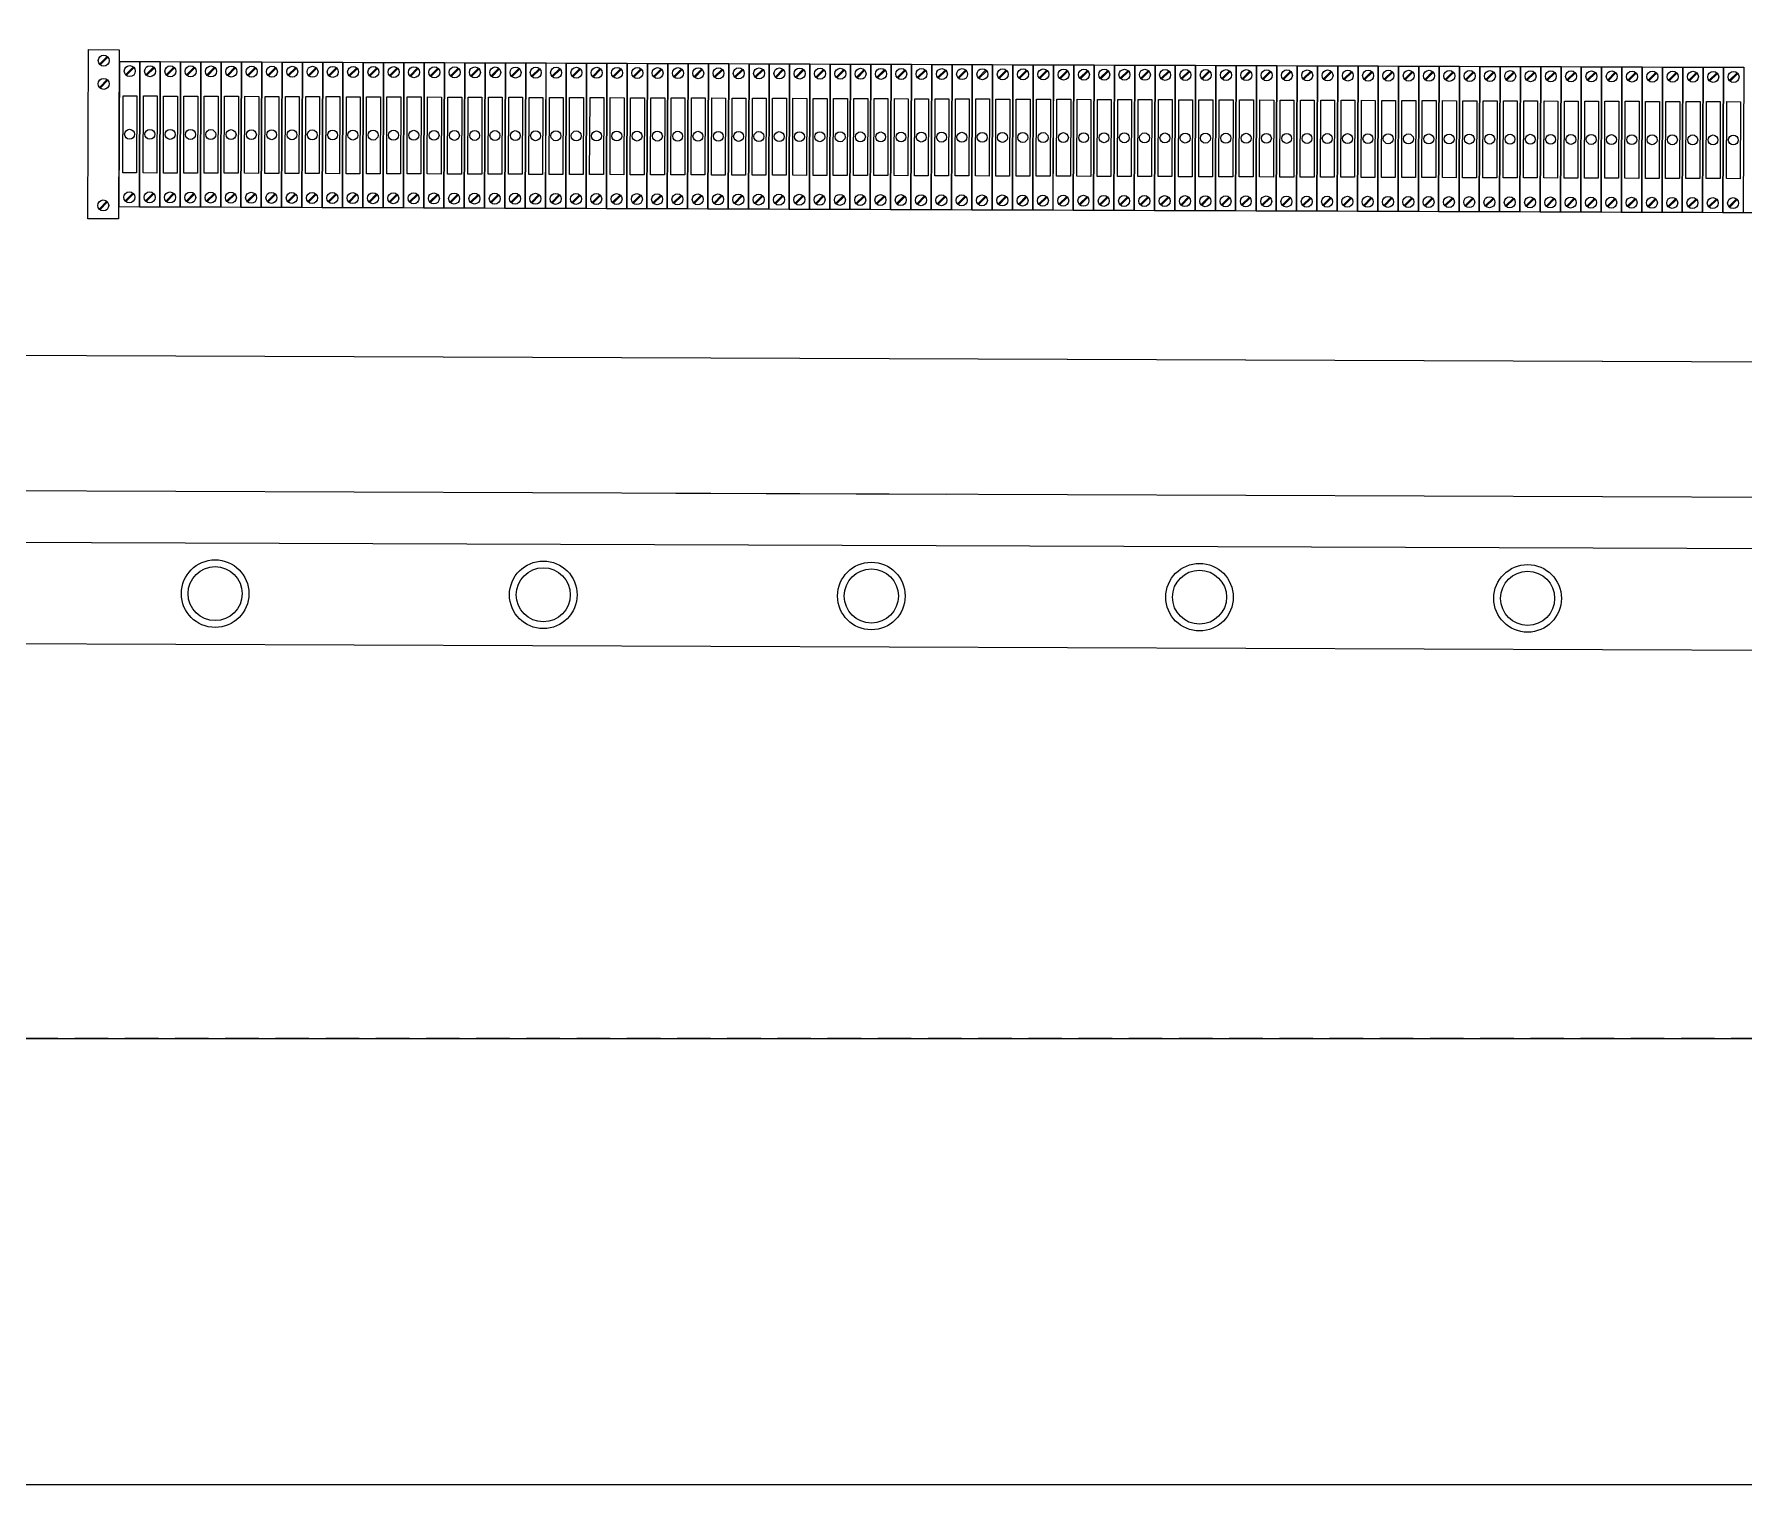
# Model space of a CAD drawing. Header units: millimetres. Extents: x 32721 to 103787, y 57624 to 127312.
# Drawn here: x 37828.6 to 38084, y 61252 to 61468.7 of the extents above; entities that cross this region are included whole.
import ezdxf

# ---------------------------------------------------------------- set-up
doc = ezdxf.new("R2010")
doc.units = ezdxf.units.MM
doc.header["$LTSCALE"] = 10
doc.linetypes.add('DASHED', pattern=[0.75, 0.5, -0.25])
for name, color, linetype, lineweight in [('1轮廓实线层', 7, 'Continuous', 18), ('2细线层', 4, 'Continuous', 18), ('图框层', 7, 'Continuous', 18)]:
    doc.layers.add(name, color=color, linetype=linetype, lineweight=lineweight)

msp = doc.modelspace()

# ---------------------------------------------------------------- linework, layer by layer
at = {"layer": '1轮廓实线层', "lineweight": 13}
for p, q in [((37836.62, 61441.1), (37836.71, 61466.37)), ((37836.71, 61466.37), (37841.26, 61466.35)), ((37841.26, 61466.35), (37841.17, 61441.08)), ((37838.34, 61464.2), (37839.51, 61465.36)), ((37838.45, 61464.1), (37839.61, 61465.26)), ((37841.28, 61442.87), (37841.36, 61464.61)), ((37841.36, 61464.61), (37844.39, 61464.59)), ((37842.24, 61462.63), (37843.4, 61463.79)), ((37842.34, 61462.53), (37843.5, 61463.69)), ((37844.39, 61464.59), (37844.31, 61442.86)), ((37844.31, 61442.86), (37844.39, 61464.59)), ((37844.39, 61464.59), (37847.43, 61464.58)), ((37845.27, 61462.62), (37846.44, 61463.78)), ((37845.37, 61462.52), (37846.54, 61463.67)), ((37847.43, 61464.58), (37847.35, 61442.85)), ((37847.35, 61442.85), (37847.43, 61464.58)), ((37847.43, 61464.58), (37850.46, 61464.57)), ((37848.3, 61462.61), (37849.47, 61463.77)), ((37848.41, 61462.51), (37849.57, 61463.66)), ((37850.46, 61464.57), (37850.38, 61442.84)), ((37850.38, 61442.84), (37850.46, 61464.57)), ((37850.46, 61464.57), (37853.49, 61464.56)), ((37851.34, 61462.6), (37852.5, 61463.75)), ((37851.44, 61462.5), (37852.6, 61463.65)), ((37853.49, 61464.56), (37853.41, 61442.83)), ((37853.41, 61442.83), (37853.49, 61464.56)), ((37853.49, 61464.56), (37856.52, 61464.55)), ((37854.37, 61462.59), (37855.54, 61463.74)), ((37854.47, 61462.48), (37855.64, 61463.64)), ((37856.52, 61464.55), (37856.45, 61442.82)), ((37856.45, 61442.82), (37856.53, 61464.55)), ((37856.53, 61464.55), (37859.56, 61464.54)), ((37857.4, 61462.58), (37858.57, 61463.73)), ((37857.5, 61462.47), (37858.67, 61463.63)), ((37859.56, 61464.54), (37859.48, 61442.81)), ((37859.48, 61442.81), (37859.56, 61464.54)), ((37859.56, 61464.54), (37862.59, 61464.53)), ((37860.44, 61462.56), (37861.6, 61463.72)), ((37860.54, 61462.46), (37861.7, 61463.62)), ((37862.59, 61464.53), (37862.51, 61442.8)), ((37862.51, 61442.8), (37862.59, 61464.53)), ((37862.59, 61464.53), (37865.62, 61464.52)), ((37863.47, 61462.55), (37864.63, 61463.71)), ((37863.57, 61462.45), (37864.74, 61463.61)), ((37865.62, 61464.52), (37865.55, 61442.79)), ((37865.55, 61442.79), (37865.62, 61464.52)), ((37865.62, 61464.52), (37868.66, 61464.51)), ((37866.5, 61462.54), (37867.67, 61463.7)), ((37866.6, 61462.44), (37867.77, 61463.6)), ((37868.66, 61464.51), (37868.58, 61442.77)), ((37868.58, 61442.77), (37868.66, 61464.51)), ((37868.66, 61464.51), (37871.69, 61464.5)), ((37869.54, 61462.53), (37870.7, 61463.69)), ((37869.64, 61462.43), (37870.8, 61463.59)), ((37871.69, 61464.5), (37871.61, 61442.76)), ((37871.61, 61442.76), (37871.69, 61464.5)), ((37871.69, 61464.5), (37874.72, 61464.48)), ((37872.57, 61462.52), (37873.73, 61463.68)), ((37872.67, 61462.42), (37873.84, 61463.58)), ((37874.72, 61464.48), (37874.64, 61442.75)), ((37874.65, 61442.75), (37874.72, 61464.48)), ((37874.72, 61464.48), (37877.76, 61464.47)), ((37875.6, 61462.51), (37876.77, 61463.67)), ((37875.7, 61462.41), (37876.87, 61463.57)), ((37877.76, 61464.47), (37877.68, 61442.74)), ((37877.68, 61442.74), (37877.76, 61464.47)), ((37877.76, 61464.47), (37880.79, 61464.46)), ((37878.63, 61462.5), (37879.8, 61463.66)), ((37878.74, 61462.4), (37879.9, 61463.55)), ((37880.79, 61464.46), (37880.71, 61442.73)), ((37880.71, 61442.73), (37880.79, 61464.46)), ((37880.79, 61464.46), (37883.82, 61464.45)), ((37881.67, 61462.49), (37882.83, 61463.65)), ((37881.77, 61462.39), (37882.94, 61463.54)), ((37883.82, 61464.45), (37883.74, 61442.72)), ((37883.75, 61442.72), (37883.82, 61464.45)), ((37883.82, 61464.45), (37886.86, 61464.44)), ((37884.7, 61462.48), (37885.87, 61463.63)), ((37884.8, 61462.37), (37885.97, 61463.53)), ((37886.86, 61464.44), (37886.78, 61442.71)), ((37886.78, 61442.71), (37886.86, 61464.44)), ((37886.86, 61464.44), (37889.89, 61464.43)), ((37887.73, 61462.47), (37888.9, 61463.62)), ((37887.84, 61462.36), (37889, 61463.52)), ((37889.89, 61464.43), (37889.81, 61442.7)), ((37889.81, 61442.7), (37889.89, 61464.43)), ((37889.89, 61464.43), (37892.92, 61464.42)), ((37890.77, 61462.46), (37891.93, 61463.61)), ((37890.87, 61462.35), (37892.03, 61463.51)), ((37892.92, 61464.42), (37892.84, 61442.69)), ((37892.84, 61442.69), (37892.92, 61464.42)), ((37892.92, 61464.42), (37895.96, 61464.41)), ((37893.8, 61462.44), (37894.97, 61463.6)), ((37893.9, 61462.34), (37895.07, 61463.5)), ((37895.96, 61464.41), (37895.88, 61442.68)), ((37895.88, 61442.68), (37895.96, 61464.41)), ((37895.96, 61464.41), (37898.99, 61464.4)), ((37896.83, 61462.43), (37898, 61463.59)), ((37896.94, 61462.33), (37898.1, 61463.49)), ((37898.99, 61464.4), (37898.91, 61442.66)), ((37898.91, 61442.66), (37898.99, 61464.4)), ((37898.99, 61464.4), (37902.02, 61464.39)), ((37899.87, 61462.42), (37901.03, 61463.58)), ((37899.97, 61462.32), (37901.13, 61463.48)), ((37902.02, 61464.39), (37901.94, 61442.65)), ((37901.94, 61442.65), (37902.02, 61464.39)), ((37902.02, 61464.39), (37905.05, 61464.38)), ((37902.9, 61462.41), (37904.07, 61463.57)), ((37903, 61462.31), (37904.17, 61463.47)), ((37905.05, 61464.38), (37904.98, 61442.64)), ((37904.98, 61442.64), (37905.06, 61464.38)), ((37905.06, 61464.38), (37908.09, 61464.36)), ((37905.93, 61462.4), (37907.1, 61463.56)), ((37906.03, 61462.3), (37907.2, 61463.46)), ((37908.09, 61464.36), (37908.01, 61442.63)), ((37908.01, 61442.63), (37908.09, 61464.36)), ((37908.09, 61464.36), (37911.12, 61464.35)), ((37908.97, 61462.39), (37910.13, 61463.55)), ((37909.07, 61462.29), (37910.23, 61463.44)), ((37911.12, 61464.35), (37911.04, 61442.62)), ((37911.04, 61442.62), (37911.12, 61464.35)), ((37911.12, 61464.35), (37914.15, 61464.34)), ((37912, 61462.38), (37913.16, 61463.54)), ((37912.1, 61462.28), (37913.27, 61463.43)), ((37914.15, 61464.34), (37914.08, 61442.61)), ((37914.08, 61442.61), (37914.15, 61464.34)), ((37914.15, 61464.34), (37917.19, 61464.33)), ((37915.03, 61462.37), (37916.2, 61463.52)), ((37917.19, 61464.33), (37917.11, 61442.6)), ((37917.11, 61442.6), (37917.19, 61464.33)), ((37917.19, 61464.33), (37920.22, 61464.32)), ((37918.07, 61462.36), (37919.23, 61463.51)), ((37920.22, 61464.32), (37920.14, 61442.59)), ((37920.14, 61442.59), (37920.22, 61464.32)), ((37920.22, 61464.32), (37923.25, 61464.31)), ((37921.1, 61462.35), (37922.26, 61463.5)), ((37923.25, 61464.31), (37923.18, 61442.58)), ((37923.18, 61442.58), (37923.25, 61464.31)), ((37923.25, 61464.31), (37926.29, 61464.3)), ((37924.13, 61462.33), (37925.3, 61463.49)), ((37926.29, 61464.3), (37926.21, 61442.57)), ((37926.21, 61442.57), (37926.29, 61464.3)), ((37926.29, 61464.3), (37929.32, 61464.29)), ((37927.16, 61462.32), (37928.33, 61463.48)), ((37929.32, 61464.29), (37929.24, 61442.56)), ((37929.24, 61442.56), (37929.32, 61464.29)), ((37929.32, 61464.29), (37932.35, 61464.28)), ((37930.2, 61462.31), (37931.36, 61463.47)), ((37932.35, 61464.28), (37932.27, 61442.54)), ((37932.28, 61442.54), (37932.35, 61464.28)), ((37932.35, 61464.28), (37935.39, 61464.27)), ((37933.23, 61462.3), (37934.4, 61463.46)), ((37935.39, 61464.27), (37935.31, 61442.53)), ((37935.31, 61442.53), (37935.39, 61464.27)), ((37935.39, 61464.27), (37938.42, 61464.25)), ((37936.26, 61462.29), (37937.43, 61463.45)), ((37938.42, 61464.25), (37938.34, 61442.52)), ((37938.34, 61442.52), (37938.42, 61464.25)), ((37938.42, 61464.25), (37941.45, 61464.24)), ((37939.3, 61462.28), (37940.46, 61463.44)), ((37941.45, 61464.24), (37941.37, 61442.51)), ((37941.37, 61442.51), (37941.45, 61464.24)), ((37941.45, 61464.24), (37944.49, 61464.23)), ((37944.49, 61464.23), (37944.41, 61442.5)), ((37944.41, 61442.5), (37944.49, 61464.23)), ((37944.49, 61464.23), (37947.52, 61464.22)), ((37947.52, 61464.22), (37947.44, 61442.49)), ((37947.44, 61442.49), (37947.52, 61464.22)), ((37947.52, 61464.22), (37950.55, 61464.21)), ((37950.55, 61464.21), (37950.47, 61442.48)), ((37950.47, 61442.48), (37950.55, 61464.21)), ((37950.55, 61464.21), (37953.58, 61464.2)), ((37953.58, 61464.2), (37953.51, 61442.47)), ((37953.51, 61442.47), (37953.59, 61464.2)), ((37953.59, 61464.2), (37956.62, 61464.19)), ((37956.62, 61464.19), (37956.54, 61442.46)), ((37956.54, 61442.46), (37956.62, 61464.19)), ((37956.62, 61464.19), (37959.65, 61464.18)), ((37959.65, 61464.18), (37959.57, 61442.45)), ((37959.57, 61442.45), (37959.65, 61464.18)), ((37959.65, 61464.18), (37962.68, 61464.17)), ((37962.68, 61464.17), (37962.61, 61442.43)), ((37962.61, 61442.43), (37962.68, 61464.17)), ((37962.68, 61464.17), (37965.72, 61464.16)), ((37965.72, 61464.16), (37965.64, 61442.42)), ((37965.64, 61442.42), (37965.72, 61464.16)), ((37965.72, 61464.16), (37968.75, 61464.15)), ((37968.75, 61464.15), (37968.67, 61442.41)), ((37968.67, 61442.41), (37968.75, 61464.15)), ((37968.75, 61464.15), (37971.78, 61464.13)), ((37971.78, 61464.13), (37971.71, 61442.4)), ((37971.71, 61442.4), (37971.78, 61464.13)), ((37971.78, 61464.13), (37974.82, 61464.12)), ((37974.82, 61464.12), (37974.74, 61442.39)), ((37974.74, 61442.39), (37974.82, 61464.12)), ((37974.82, 61464.12), (37977.85, 61464.11)), ((37977.85, 61464.11), (37977.77, 61442.38)), ((37977.77, 61442.38), (37977.85, 61464.11)), ((37977.85, 61464.11), (37980.88, 61464.1)), ((37980.88, 61464.1), (37980.8, 61442.37)), ((37980.81, 61442.37), (37980.88, 61464.1)), ((37980.88, 61464.1), (37983.92, 61464.09)), ((37983.92, 61464.09), (37983.84, 61442.36)), ((37983.84, 61442.36), (37983.92, 61464.09)), ((37983.92, 61464.09), (37986.95, 61464.08)), ((37986.95, 61464.08), (37986.87, 61442.35)), ((37986.87, 61442.35), (37986.95, 61464.08)), ((37986.95, 61464.08), (37989.98, 61464.07)), ((37989.98, 61464.07), (37989.9, 61442.34)), ((37989.9, 61442.34), (37989.98, 61464.07)), ((37989.98, 61464.07), (37993.02, 61464.06)), ((37993.02, 61464.06), (37992.94, 61442.33)), ((37992.94, 61442.33), (37993.02, 61464.06)), ((37993.02, 61464.06), (37996.05, 61464.05)), ((37996.05, 61464.05), (37995.97, 61442.31)), ((37995.97, 61442.31), (37996.05, 61464.05)), ((37996.05, 61464.05), (37999.08, 61464.04)), ((37999.08, 61464.04), (37999, 61442.3)), ((37999, 61442.3), (37999.08, 61464.04)), ((37999.08, 61464.04), (38002.11, 61464.03)), ((38002.11, 61464.03), (38002.04, 61442.29)), ((38002.04, 61442.29), (38002.12, 61464.03)), ((38002.12, 61464.03), (38005.15, 61464.01)), ((38005.15, 61464.01), (38005.07, 61442.28)), ((38005.07, 61442.28), (38005.15, 61464.01)), ((38005.15, 61464.01), (38008.18, 61464)), ((38008.18, 61464), (38008.1, 61442.27)), ((38008.1, 61442.27), (38008.18, 61464)), ((38008.18, 61464), (38011.21, 61463.99)), ((38011.21, 61463.99), (38011.14, 61442.26)), ((38011.14, 61442.26), (38011.21, 61463.99)), ((38011.21, 61463.99), (38014.25, 61463.98)), ((38014.25, 61463.98), (38014.17, 61442.25)), ((38014.17, 61442.25), (38014.25, 61463.98)), ((38014.25, 61463.98), (38017.28, 61463.97)), ((38017.28, 61463.97), (38017.2, 61442.24)), ((38017.2, 61442.24), (38017.28, 61463.97)), ((38017.28, 61463.97), (38020.31, 61463.96)), ((38020.31, 61463.96), (38020.24, 61442.23)), ((38020.24, 61442.23), (38020.31, 61463.96)), ((38020.31, 61463.96), (38023.35, 61463.95)), ((38023.35, 61463.95), (38023.27, 61442.22)), ((38023.27, 61442.22), (38023.35, 61463.95)), ((38023.35, 61463.95), (38026.38, 61463.94)), ((38026.38, 61463.94), (38026.3, 61442.2)), ((38026.3, 61442.2), (38026.38, 61463.94)), ((38026.38, 61463.94), (38029.41, 61463.93)), ((38029.41, 61463.93), (38029.33, 61442.19)), ((38029.34, 61442.19), (38029.41, 61463.93)), ((38029.41, 61463.93), (38032.45, 61463.92)), ((38032.45, 61463.92), (38032.37, 61442.18)), ((38032.37, 61442.18), (38032.45, 61463.92)), ((38032.45, 61463.92), (38035.48, 61463.9)), ((38035.48, 61463.9), (38035.4, 61442.17)), ((38035.4, 61442.17), (38035.48, 61463.9)), ((38035.48, 61463.9), (38038.51, 61463.89)), ((38038.51, 61463.89), (38038.43, 61442.16)), ((38038.43, 61442.16), (38038.51, 61463.89)), ((38038.51, 61463.89), (38041.55, 61463.88)), ((38041.55, 61463.88), (38041.47, 61442.15)), ((38041.47, 61442.15), (38041.55, 61463.88)), ((38041.55, 61463.88), (38044.58, 61463.87)), ((38044.58, 61463.87), (38044.5, 61442.14)), ((38044.5, 61442.14), (38044.58, 61463.87)), ((38044.58, 61463.87), (38047.61, 61463.86)), ((38047.61, 61463.86), (38047.53, 61442.13)), ((38047.53, 61442.13), (38047.61, 61463.86)), ((38047.61, 61463.86), (38050.64, 61463.85)), ((38050.64, 61463.85), (38050.57, 61442.12)), ((38050.57, 61442.12), (38050.65, 61463.85)), ((38050.65, 61463.85), (38053.68, 61463.84)), ((38053.68, 61463.84), (38053.6, 61442.11)), ((38053.6, 61442.11), (38053.68, 61463.84)), ((38053.68, 61463.84), (38056.71, 61463.83)), ((38056.71, 61463.83), (38056.63, 61442.1)), ((38056.63, 61442.1), (38056.71, 61463.83)), ((38056.71, 61463.83), (38059.74, 61463.82)), ((38059.74, 61463.82), (38059.67, 61442.08)), ((38059.67, 61442.08), (38059.74, 61463.82)), ((38059.74, 61463.82), (38062.78, 61463.81)), ((38062.78, 61463.81), (38062.7, 61442.07)), ((38062.7, 61442.07), (38062.78, 61463.81)), ((38062.78, 61463.81), (38065.81, 61463.8)), ((38065.81, 61463.8), (38065.73, 61442.06)), ((38065.73, 61442.06), (38065.81, 61463.8)), ((38065.81, 61463.8), (38068.84, 61463.78)), ((38068.84, 61463.78), (38068.77, 61442.05)), ((38068.77, 61442.05), (38068.84, 61463.78)), ((38068.84, 61463.78), (38071.88, 61463.77)), ((38071.88, 61463.77), (38071.8, 61442.04)), ((38071.8, 61442.04), (38071.88, 61463.77)), ((38071.88, 61463.77), (38074.91, 61463.76)), ((38074.91, 61463.76), (38074.83, 61442.03)), ((38074.83, 61442.03), (38074.91, 61463.76)), ((38074.91, 61463.76), (38077.94, 61463.75)), ((38077.94, 61463.75), (38077.86, 61442.02)), ((38077.87, 61442.02), (38077.94, 61463.75)), ((38077.94, 61463.75), (38080.98, 61463.74)), ((38080.98, 61463.74), (38080.9, 61442.01)), ((38080.9, 61442.01), (38080.98, 61463.74)), ((38080.98, 61463.74), (38084.01, 61463.73)), ((38084.01, 61463.73), (38083.93, 61442)), ((37838.33, 61460.73), (37839.5, 61461.89)), ((37838.43, 61460.63), (37839.6, 61461.79)), ((37915.13, 61462.27), (37916.3, 61463.42)), ((37918.17, 61462.25), (37919.33, 61463.41)), ((37921.2, 61462.24), (37922.37, 61463.4)), ((37924.23, 61462.23), (37925.4, 61463.39)), ((37927.27, 61462.22), (37928.43, 61463.38)), ((37930.3, 61462.21), (37931.47, 61463.37)), ((37933.33, 61462.2), (37934.5, 61463.36)), ((37936.37, 61462.19), (37937.53, 61463.35)), ((37939.4, 61462.18), (37940.56, 61463.34)), ((37942.33, 61462.27), (37943.5, 61463.43)), ((37942.43, 61462.17), (37943.6, 61463.32)), ((37945.36, 61462.26), (37946.53, 61463.42)), ((37945.47, 61462.16), (37946.63, 61463.31)), ((37948.4, 61462.25), (37949.56, 61463.4)), ((37948.5, 61462.14), (37949.66, 61463.3)), ((37951.43, 61462.24), (37952.6, 61463.39)), ((37951.53, 61462.13), (37952.7, 61463.29)), ((37954.46, 61462.23), (37955.63, 61463.38)), ((37954.56, 61462.12), (37955.73, 61463.28)), ((37957.5, 61462.21), (37958.66, 61463.37)), ((37957.6, 61462.11), (37958.76, 61463.27)), ((37960.53, 61462.2), (37961.7, 61463.36)), ((37960.63, 61462.1), (37961.8, 61463.26)), ((37963.56, 61462.19), (37964.73, 61463.35)), ((37963.66, 61462.09), (37964.83, 61463.25)), ((37966.6, 61462.18), (37967.76, 61463.34)), ((37966.7, 61462.08), (37967.86, 61463.24)), ((37969.63, 61462.17), (37970.79, 61463.33)), ((37969.73, 61462.07), (37970.9, 61463.23)), ((37972.66, 61462.16), (37973.83, 61463.32)), ((37972.76, 61462.06), (37973.93, 61463.21)), ((37975.69, 61462.15), (37976.86, 61463.31)), ((37975.8, 61462.05), (37976.96, 61463.2)), ((37978.73, 61462.14), (37979.89, 61463.3)), ((37978.83, 61462.04), (37980, 61463.19)), ((37981.76, 61462.13), (37982.93, 61463.28)), ((37981.86, 61462.02), (37983.03, 61463.18)), ((37984.79, 61462.12), (37985.96, 61463.27)), ((37984.9, 61462.01), (37986.06, 61463.17)), ((37987.83, 61462.1), (37988.99, 61463.26)), ((37987.93, 61462), (37989.09, 61463.16)), ((37990.86, 61462.09), (37992.03, 61463.25)), ((37990.96, 61461.99), (37992.13, 61463.15)), ((37993.89, 61462.08), (37995.06, 61463.24)), ((37994, 61461.98), (37995.16, 61463.14)), ((37996.93, 61462.07), (37998.09, 61463.23)), ((37997.03, 61461.97), (37998.19, 61463.13)), ((37999.96, 61462.06), (38001.13, 61463.22)), ((38000.06, 61461.96), (38001.23, 61463.12)), ((38002.99, 61462.05), (38004.16, 61463.21)), ((38003.09, 61461.95), (38004.26, 61463.11)), ((38006.03, 61462.04), (38007.19, 61463.2)), ((38006.13, 61461.94), (38007.29, 61463.09)), ((38009.06, 61462.03), (38010.23, 61463.19)), ((38009.16, 61461.93), (38010.33, 61463.08)), ((38012.09, 61462.02), (38013.26, 61463.17)), ((38012.19, 61461.92), (38013.36, 61463.07)), ((38015.13, 61462.01), (38016.29, 61463.16)), ((38015.23, 61461.9), (38016.39, 61463.06)), ((38018.16, 61462), (38019.32, 61463.15)), ((38018.26, 61461.89), (38019.43, 61463.05)), ((38021.19, 61461.98), (38022.36, 61463.14)), ((38021.29, 61461.88), (38022.46, 61463.04)), ((38024.22, 61461.97), (38025.39, 61463.13)), ((38024.33, 61461.87), (38025.49, 61463.03)), ((38027.26, 61461.96), (38028.42, 61463.12)), ((38027.36, 61461.86), (38028.53, 61463.02)), ((38030.29, 61461.95), (38031.46, 61463.11)), ((38030.39, 61461.85), (38031.56, 61463.01)), ((38033.32, 61461.94), (38034.49, 61463.1)), ((38033.43, 61461.84), (38034.59, 61463)), ((38036.36, 61461.93), (38037.52, 61463.09)), ((38036.46, 61461.83), (38037.62, 61462.98)), ((38039.39, 61461.92), (38040.56, 61463.08)), ((38039.49, 61461.82), (38040.66, 61462.97)), ((38042.42, 61461.91), (38043.59, 61463.07)), ((38042.53, 61461.81), (38043.69, 61462.96)), ((38045.46, 61461.9), (38046.62, 61463.05)), ((38045.56, 61461.79), (38046.72, 61462.95)), ((38048.49, 61461.89), (38049.66, 61463.04)), ((38048.59, 61461.78), (38049.76, 61462.94)), ((38051.52, 61461.87), (38052.69, 61463.03)), ((38051.62, 61461.77), (38052.79, 61462.93)), ((38054.56, 61461.86), (38055.72, 61463.02)), ((38054.66, 61461.76), (38055.82, 61462.92)), ((38057.59, 61461.85), (38058.76, 61463.01)), ((38057.69, 61461.75), (38058.86, 61462.91)), ((38060.62, 61461.84), (38061.79, 61463)), ((38060.72, 61461.74), (38061.89, 61462.9)), ((38063.66, 61461.83), (38064.82, 61462.99)), ((38063.76, 61461.73), (38064.92, 61462.89)), ((38066.69, 61461.82), (38067.85, 61462.98)), ((38066.79, 61461.72), (38067.96, 61462.88)), ((38069.72, 61461.81), (38070.89, 61462.97)), ((38069.82, 61461.71), (38070.99, 61462.86)), ((38072.75, 61461.8), (38073.92, 61462.96)), ((38072.86, 61461.7), (38074.02, 61462.85)), ((38075.79, 61461.79), (38076.95, 61462.94)), ((38075.89, 61461.69), (38077.06, 61462.84)), ((38078.82, 61461.78), (38079.99, 61462.93)), ((38078.92, 61461.67), (38080.09, 61462.83)), ((38081.85, 61461.77), (38083.02, 61462.92)), ((38081.96, 61461.66), (38083.12, 61462.82)), ((37838.27, 61442.56), (37839.43, 61443.72)), ((37838.37, 61442.46), (37839.53, 61443.62)), ((37842.17, 61443.78), (37843.34, 61444.94)), ((37842.27, 61443.68), (37843.44, 61444.84)), ((37845.2, 61443.77), (37846.37, 61444.93)), ((37845.3, 61443.67), (37846.47, 61444.83)), ((37848.24, 61443.76), (37849.4, 61444.92)), ((37848.34, 61443.66), (37849.5, 61444.81)), ((37851.27, 61443.75), (37852.43, 61444.91)), ((37851.37, 61443.65), (37852.54, 61444.8)), ((37854.3, 61443.74), (37855.47, 61444.89)), ((37854.4, 61443.64), (37855.57, 61444.79)), ((37857.33, 61443.73), (37858.5, 61444.88)), ((37857.44, 61443.62), (37858.6, 61444.78)), ((37860.37, 61443.72), (37861.53, 61444.87)), ((37860.47, 61443.61), (37861.64, 61444.77)), ((37863.4, 61443.7), (37864.57, 61444.86)), ((37863.5, 61443.6), (37864.67, 61444.76)), ((37866.43, 61443.69), (37867.6, 61444.85)), ((37866.54, 61443.59), (37867.7, 61444.75)), ((37869.47, 61443.68), (37870.63, 61444.84)), ((37869.57, 61443.58), (37870.73, 61444.74)), ((37872.5, 61443.67), (37873.67, 61444.83)), ((37872.6, 61443.57), (37873.77, 61444.73)), ((37875.53, 61443.66), (37876.7, 61444.82)), ((37875.64, 61443.56), (37876.8, 61444.72)), ((37878.57, 61443.65), (37879.73, 61444.81)), ((37878.67, 61443.55), (37879.83, 61444.7)), ((37881.6, 61443.64), (37882.77, 61444.8)), ((37881.7, 61443.54), (37882.87, 61444.69)), ((37884.63, 61443.63), (37885.8, 61444.79)), ((37884.73, 61443.53), (37885.9, 61444.68)), ((37887.67, 61443.62), (37888.83, 61444.77)), ((37887.77, 61443.51), (37888.93, 61444.67)), ((37890.7, 61443.61), (37891.87, 61444.76)), ((37890.8, 61443.5), (37891.97, 61444.66)), ((37893.73, 61443.6), (37894.9, 61444.75)), ((37893.83, 61443.49), (37895, 61444.65)), ((37896.77, 61443.58), (37897.93, 61444.74)), ((37896.87, 61443.48), (37898.03, 61444.64)), ((37899.8, 61443.57), (37900.96, 61444.73)), ((37899.9, 61443.47), (37901.07, 61444.63)), ((37902.83, 61443.56), (37904, 61444.72)), ((37902.93, 61443.46), (37904.1, 61444.62)), ((37905.86, 61443.55), (37907.03, 61444.71)), ((37905.97, 61443.45), (37907.13, 61444.61)), ((37908.9, 61443.54), (37910.06, 61444.7)), ((37909, 61443.44), (37910.17, 61444.6)), ((37911.93, 61443.53), (37913.1, 61444.69)), ((37912.03, 61443.43), (37913.2, 61444.58)), ((37914.96, 61443.52), (37916.13, 61444.68)), ((37915.07, 61443.42), (37916.23, 61444.57)), ((37918, 61443.51), (37919.16, 61444.66)), ((37918.1, 61443.41), (37919.26, 61444.56)), ((37921.03, 61443.5), (37922.2, 61444.65)), ((37921.13, 61443.39), (37922.3, 61444.55)), ((37924.06, 61443.49), (37925.23, 61444.64)), ((37924.17, 61443.38), (37925.33, 61444.54)), ((37927.1, 61443.47), (37928.26, 61444.63)), ((37927.2, 61443.37), (37928.36, 61444.53)), ((37930.13, 61443.46), (37931.3, 61444.62)), ((37930.23, 61443.36), (37931.4, 61444.52)), ((37933.16, 61443.45), (37934.33, 61444.61)), ((37933.26, 61443.35), (37934.43, 61444.51)), ((37936.2, 61443.44), (37937.36, 61444.6)), ((37936.3, 61443.34), (37937.46, 61444.5)), ((37939.23, 61443.43), (37940.4, 61444.59)), ((37939.33, 61443.33), (37940.5, 61444.49)), ((37942.26, 61443.42), (37943.43, 61444.58)), ((37942.36, 61443.32), (37943.53, 61444.48)), ((37945.3, 61443.41), (37946.46, 61444.57)), ((37945.4, 61443.31), (37946.56, 61444.46)), ((37948.33, 61443.4), (37949.49, 61444.56)), ((37948.43, 61443.3), (37949.6, 61444.45)), ((37951.36, 61443.39), (37952.53, 61444.54)), ((37951.46, 61443.28), (37952.63, 61444.44)), ((37954.39, 61443.38), (37955.56, 61444.53)), ((37954.5, 61443.27), (37955.66, 61444.43)), ((37957.43, 61443.37), (37958.59, 61444.52)), ((37957.53, 61443.26), (37958.7, 61444.42)), ((37960.46, 61443.35), (37961.63, 61444.51)), ((37960.56, 61443.25), (37961.73, 61444.41)), ((37963.49, 61443.34), (37964.66, 61444.5)), ((37963.6, 61443.24), (37964.76, 61444.4)), ((37966.53, 61443.33), (37967.69, 61444.49)), ((37966.63, 61443.23), (37967.79, 61444.39)), ((37969.56, 61443.32), (37970.73, 61444.48)), ((37969.66, 61443.22), (37970.83, 61444.38)), ((37972.59, 61443.31), (37973.76, 61444.47)), ((37972.7, 61443.21), (37973.86, 61444.37)), ((37975.63, 61443.3), (37976.79, 61444.46)), ((37975.73, 61443.2), (37976.89, 61444.35)), ((37978.66, 61443.29), (37979.83, 61444.45)), ((37978.76, 61443.19), (37979.93, 61444.34)), ((37981.69, 61443.28), (37982.86, 61444.43)), ((37981.79, 61443.18), (37982.96, 61444.33)), ((37984.73, 61443.27), (37985.89, 61444.42)), ((37984.83, 61443.16), (37985.99, 61444.32)), ((37987.76, 61443.26), (37988.93, 61444.41)), ((37987.86, 61443.15), (37989.03, 61444.31)), ((37990.79, 61443.24), (37991.96, 61444.4)), ((37990.89, 61443.14), (37992.06, 61444.3)), ((37993.83, 61443.23), (37994.99, 61444.39)), ((37993.93, 61443.13), (37995.09, 61444.29)), ((37996.86, 61443.22), (37998.02, 61444.38)), ((37996.96, 61443.12), (37998.13, 61444.28)), ((37999.89, 61443.21), (38001.06, 61444.37)), ((37999.99, 61443.11), (38001.16, 61444.27)), ((38002.92, 61443.2), (38004.09, 61444.36)), ((38003.03, 61443.1), (38004.19, 61444.26)), ((38005.96, 61443.19), (38007.12, 61444.35)), ((38006.06, 61443.09), (38007.23, 61444.25)), ((38008.99, 61443.18), (38010.16, 61444.34)), ((38009.09, 61443.08), (38010.26, 61444.23)), ((38012.02, 61443.17), (38013.19, 61444.33)), ((38012.13, 61443.07), (38013.29, 61444.22)), ((38015.06, 61443.16), (38016.22, 61444.31)), ((38015.16, 61443.05), (38016.32, 61444.21)), ((38018.09, 61443.15), (38019.26, 61444.3)), ((38018.19, 61443.04), (38019.36, 61444.2)), ((38021.12, 61443.14), (38022.29, 61444.29)), ((38021.23, 61443.03), (38022.39, 61444.19)), ((38024.16, 61443.12), (38025.32, 61444.28)), ((38024.26, 61443.02), (38025.42, 61444.18)), ((38027.19, 61443.11), (38028.36, 61444.27)), ((38027.29, 61443.01), (38028.46, 61444.17)), ((38030.22, 61443.1), (38031.39, 61444.26)), ((38030.32, 61443), (38031.49, 61444.16)), ((38033.26, 61443.09), (38034.42, 61444.25)), ((38033.36, 61442.99), (38034.52, 61444.15)), ((38036.29, 61443.08), (38037.46, 61444.24)), ((38036.39, 61442.98), (38037.56, 61444.14)), ((38039.32, 61443.07), (38040.49, 61444.23)), ((38039.42, 61442.97), (38040.59, 61444.12)), ((38042.36, 61443.06), (38043.52, 61444.22)), ((38042.46, 61442.96), (38043.62, 61444.11)), ((38045.39, 61443.05), (38046.55, 61444.2)), ((38045.49, 61442.95), (38046.66, 61444.1)), ((38048.42, 61443.04), (38049.59, 61444.19)), ((38048.52, 61442.93), (38049.69, 61444.09)), ((38051.46, 61443.03), (38052.62, 61444.18)), ((38051.56, 61442.92), (38052.72, 61444.08)), ((38054.49, 61443.01), (38055.65, 61444.17)), ((38054.59, 61442.91), (38055.76, 61444.07)), ((38057.52, 61443), (38058.69, 61444.16)), ((38057.62, 61442.9), (38058.79, 61444.06)), ((38060.55, 61442.99), (38061.72, 61444.15)), ((38060.66, 61442.89), (38061.82, 61444.05)), ((38063.59, 61442.98), (38064.75, 61444.14)), ((38063.69, 61442.88), (38064.85, 61444.04)), ((38066.62, 61442.97), (38067.79, 61444.13)), ((38066.72, 61442.87), (38067.89, 61444.03)), ((38069.65, 61442.96), (38070.82, 61444.12)), ((38069.76, 61442.86), (38070.92, 61444.02)), ((38072.69, 61442.95), (38073.85, 61444.11)), ((38072.79, 61442.85), (38073.95, 61444)), ((38075.72, 61442.94), (38076.89, 61444.1)), ((38075.82, 61442.84), (38076.99, 61443.99)), ((38078.75, 61442.93), (38079.92, 61444.08)), ((38078.85, 61442.82), (38080.02, 61443.98)), ((38081.79, 61442.92), (38082.95, 61444.07)), ((38081.89, 61442.81), (38083.05, 61443.97)), ((37841.17, 61441.08), (37836.62, 61441.1)), ((37844.31, 61442.86), (37841.28, 61442.87)), ((37847.35, 61442.85), (37844.31, 61442.86)), ((37850.38, 61442.84), (37847.35, 61442.85)), ((37853.41, 61442.83), (37850.38, 61442.84)), ((37856.45, 61442.82), (37853.41, 61442.83)), ((37859.48, 61442.81), (37856.45, 61442.82)), ((37862.51, 61442.8), (37859.48, 61442.81)), ((37865.55, 61442.79), (37862.51, 61442.8)), ((37868.58, 61442.77), (37865.55, 61442.79)), ((37871.61, 61442.76), (37868.58, 61442.77)), ((37874.64, 61442.75), (37871.61, 61442.76)), ((37877.68, 61442.74), (37874.65, 61442.75)), ((37880.71, 61442.73), (37877.68, 61442.74)), ((37883.74, 61442.72), (37880.71, 61442.73)), ((37886.78, 61442.71), (37883.75, 61442.72)), ((37889.81, 61442.7), (37886.78, 61442.71)), ((37892.84, 61442.69), (37889.81, 61442.7)), ((37895.88, 61442.68), (37892.84, 61442.69)), ((37898.91, 61442.66), (37895.88, 61442.68)), ((37901.94, 61442.65), (37898.91, 61442.66)), ((37904.98, 61442.64), (37901.94, 61442.65)), ((37908.01, 61442.63), (37904.98, 61442.64)), ((37911.04, 61442.62), (37908.01, 61442.63)), ((37914.08, 61442.61), (37911.04, 61442.62)), ((37917.11, 61442.6), (37914.08, 61442.61)), ((37920.14, 61442.59), (37917.11, 61442.6)), ((37923.18, 61442.58), (37920.14, 61442.59)), ((37926.21, 61442.57), (37923.18, 61442.58)), ((37929.24, 61442.56), (37926.21, 61442.57)), ((37932.27, 61442.54), (37929.24, 61442.56)), ((37935.31, 61442.53), (37932.28, 61442.54)), ((37938.34, 61442.52), (37935.31, 61442.53)), ((37941.37, 61442.51), (37938.34, 61442.52)), ((37944.41, 61442.5), (37941.37, 61442.51)), ((37947.44, 61442.49), (37944.41, 61442.5)), ((37950.47, 61442.48), (37947.44, 61442.49)), ((37953.51, 61442.47), (37950.47, 61442.48)), ((37956.54, 61442.46), (37953.51, 61442.47)), ((37959.57, 61442.45), (37956.54, 61442.46)), ((37962.61, 61442.43), (37959.57, 61442.45)), ((37965.64, 61442.42), (37962.61, 61442.43)), ((37968.67, 61442.41), (37965.64, 61442.42)), ((37971.71, 61442.4), (37968.67, 61442.41)), ((37974.74, 61442.39), (37971.71, 61442.4)), ((37977.77, 61442.38), (37974.74, 61442.39)), ((37980.8, 61442.37), (37977.77, 61442.38)), ((37983.84, 61442.36), (37980.81, 61442.37)), ((37986.87, 61442.35), (37983.84, 61442.36)), ((37989.9, 61442.34), (37986.87, 61442.35)), ((37992.94, 61442.33), (37989.9, 61442.34)), ((37995.97, 61442.31), (37992.94, 61442.33)), ((37999, 61442.3), (37995.97, 61442.31)), ((38002.04, 61442.29), (37999, 61442.3)), ((38005.07, 61442.28), (38002.04, 61442.29)), ((38008.1, 61442.27), (38005.07, 61442.28)), ((38011.14, 61442.26), (38008.1, 61442.27)), ((38014.17, 61442.25), (38011.14, 61442.26)), ((38017.2, 61442.24), (38014.17, 61442.25)), ((38020.24, 61442.23), (38017.2, 61442.24)), ((38023.27, 61442.22), (38020.24, 61442.23)), ((38026.3, 61442.2), (38023.27, 61442.22)), ((38029.33, 61442.19), (38026.3, 61442.2)), ((38032.37, 61442.18), (38029.34, 61442.19)), ((38035.4, 61442.17), (38032.37, 61442.18)), ((38038.43, 61442.16), (38035.4, 61442.17)), ((38041.47, 61442.15), (38038.43, 61442.16)), ((38044.5, 61442.14), (38041.47, 61442.15)), ((38047.53, 61442.13), (38044.5, 61442.14)), ((38050.57, 61442.12), (38047.53, 61442.13)), ((38053.6, 61442.11), (38050.57, 61442.12)), ((38056.63, 61442.1), (38053.6, 61442.11)), ((38059.67, 61442.08), (38056.63, 61442.1)), ((38062.7, 61442.07), (38059.67, 61442.08)), ((38065.73, 61442.06), (38062.7, 61442.07)), ((38068.77, 61442.05), (38065.73, 61442.06)), ((38071.8, 61442.04), (38068.77, 61442.05)), ((38074.83, 61442.03), (38071.8, 61442.04)), ((38077.86, 61442.02), (38074.83, 61442.03)), ((38080.9, 61442.01), (38077.87, 61442.02)), ((38083.93, 61442), (38080.9, 61442.01)), ((38086.99, 61441.99), (38083.96, 61442))]:
    msp.add_line(p, q, dxfattribs=at)
at = {"layer": '1轮廓实线层'}
for p, q in [((38189.93, 61419.34), (37814.19, 61420.7)), ((38392.09, 61418.61), (37814.19, 61420.7)), ((38412.24, 61398.32), (37793.9, 61400.55)), ((37964.9, 61399.94), (37924.46, 61400.08)), ((37768.46, 61393), (38437.62, 61390.59)), ((37754.01, 61377.89), (38453.49, 61375.37))]:
    msp.add_line(p, q, dxfattribs=at)
at = {"layer": '1轮廓实线层', "linetype": 'DASHED'}
msp.add_lwpolyline([(37616.2, 62184.8), (38552.14, 62184.8), (38552.14, 61318.65), (37616.2, 61318.65)], close=True, dxfattribs=at)
at = {"layer": '1轮廓实线层', "lineweight": 13}
for points in [[(37841.86, 61459.46), (37843.93, 61459.46), (37843.88, 61447.95), (37841.82, 61447.96)], [(37844.9, 61459.45), (37846.96, 61459.45), (37846.92, 61447.94), (37844.86, 61447.95)], [(37847.93, 61459.44), (37849.99, 61459.43), (37849.95, 61447.93), (37847.89, 61447.94)], [(37850.96, 61459.43), (37853.03, 61459.42), (37852.98, 61447.92), (37850.92, 61447.93)], [(37854, 61459.42), (37856.06, 61459.41), (37856.02, 61447.91), (37853.96, 61447.92)], [(37857.03, 61459.41), (37859.09, 61459.4), (37859.05, 61447.9), (37856.99, 61447.91)], [(37860.06, 61459.4), (37862.13, 61459.39), (37862.08, 61447.89), (37860.02, 61447.9)], [(37863.1, 61459.39), (37865.16, 61459.38), (37865.12, 61447.88), (37863.05, 61447.89)], [(37866.13, 61459.38), (37868.19, 61459.37), (37868.15, 61447.87), (37866.09, 61447.87)], [(37869.16, 61459.36), (37871.22, 61459.36), (37871.18, 61447.86), (37869.12, 61447.86)], [(37872.2, 61459.35), (37874.26, 61459.35), (37874.22, 61447.84), (37872.15, 61447.85)], [(37875.23, 61459.34), (37877.29, 61459.34), (37877.25, 61447.83), (37875.19, 61447.84)], [(37878.26, 61459.33), (37880.32, 61459.32), (37880.28, 61447.82), (37878.22, 61447.83)], [(37881.29, 61459.32), (37883.36, 61459.31), (37883.32, 61447.81), (37881.25, 61447.82)], [(37884.33, 61459.31), (37886.39, 61459.3), (37886.35, 61447.8), (37884.29, 61447.81)], [(37887.36, 61459.3), (37889.42, 61459.29), (37889.38, 61447.79), (37887.32, 61447.8)], [(37890.39, 61459.29), (37892.46, 61459.28), (37892.41, 61447.78), (37890.35, 61447.79)], [(37893.43, 61459.28), (37895.49, 61459.27), (37895.45, 61447.77), (37893.39, 61447.78)], [(37896.46, 61459.27), (37898.52, 61459.26), (37898.48, 61447.76), (37896.42, 61447.76)], [(37899.49, 61459.26), (37901.56, 61459.25), (37901.51, 61447.75), (37899.45, 61447.75)], [(37902.53, 61459.24), (37904.59, 61459.24), (37904.55, 61447.74), (37902.49, 61447.74)], [(37905.56, 61459.23), (37907.62, 61459.23), (37907.58, 61447.72), (37905.52, 61447.73)], [(37908.59, 61459.22), (37910.66, 61459.22), (37910.61, 61447.71), (37908.55, 61447.72)], [(37911.63, 61459.21), (37913.69, 61459.2), (37913.65, 61447.7), (37911.58, 61447.71)], [(37914.66, 61459.2), (37916.72, 61459.19), (37916.68, 61447.69), (37914.62, 61447.7)], [(37917.69, 61459.19), (37919.75, 61459.18), (37919.71, 61447.68), (37917.65, 61447.69)], [(37920.73, 61459.18), (37922.79, 61459.17), (37922.75, 61447.67), (37920.68, 61447.68)], [(37923.76, 61459.17), (37925.82, 61459.16), (37925.78, 61447.66), (37923.72, 61447.67)], [(37926.79, 61459.16), (37928.85, 61459.15), (37928.81, 61447.65), (37926.75, 61447.66)], [(37929.82, 61459.15), (37931.89, 61459.14), (37931.85, 61447.64), (37929.78, 61447.64)], [(37932.86, 61459.14), (37934.92, 61459.13), (37934.88, 61447.63), (37932.82, 61447.63)], [(37935.89, 61459.12), (37937.95, 61459.12), (37937.91, 61447.61), (37935.85, 61447.62)], [(37938.92, 61459.11), (37940.99, 61459.11), (37940.94, 61447.6), (37938.88, 61447.61)], [(37941.96, 61459.1), (37944.02, 61459.09), (37943.98, 61447.59), (37941.92, 61447.6)], [(37944.99, 61459.09), (37947.05, 61459.08), (37947.01, 61447.58), (37944.95, 61447.59)], [(37948.02, 61459.08), (37950.09, 61459.07), (37950.04, 61447.57), (37947.98, 61447.58)], [(37951.06, 61459.07), (37953.12, 61459.06), (37953.08, 61447.56), (37951.02, 61447.57)], [(37954.09, 61459.06), (37956.15, 61459.05), (37956.11, 61447.55), (37954.05, 61447.56)], [(37957.12, 61459.05), (37959.19, 61459.04), (37959.14, 61447.54), (37957.08, 61447.55)], [(37960.16, 61459.04), (37962.22, 61459.03), (37962.18, 61447.53), (37960.11, 61447.53)], [(37963.19, 61459.03), (37965.25, 61459.02), (37965.21, 61447.52), (37963.15, 61447.52)], [(37966.22, 61459.01), (37968.28, 61459.01), (37968.24, 61447.51), (37966.18, 61447.51)], [(37969.26, 61459), (37971.32, 61459), (37971.28, 61447.49), (37969.21, 61447.5)], [(37972.29, 61458.99), (37974.35, 61458.99), (37974.31, 61447.48), (37972.25, 61447.49)], [(37975.32, 61458.98), (37977.38, 61458.97), (37977.34, 61447.47), (37975.28, 61447.48)], [(37978.35, 61458.97), (37980.42, 61458.96), (37980.38, 61447.46), (37978.31, 61447.47)], [(37981.39, 61458.96), (37983.45, 61458.95), (37983.41, 61447.45), (37981.35, 61447.46)], [(37984.42, 61458.95), (37986.48, 61458.94), (37986.44, 61447.44), (37984.38, 61447.45)], [(37987.45, 61458.94), (37989.52, 61458.93), (37989.47, 61447.43), (37987.41, 61447.44)], [(37990.49, 61458.93), (37992.55, 61458.92), (37992.51, 61447.42), (37990.45, 61447.43)], [(37993.52, 61458.92), (37995.58, 61458.91), (37995.54, 61447.41), (37993.48, 61447.41)], [(37996.55, 61458.91), (37998.62, 61458.9), (37998.57, 61447.4), (37996.51, 61447.4)], [(37999.59, 61458.89), (38001.65, 61458.89), (38001.61, 61447.38), (37999.55, 61447.39)], [(38002.62, 61458.88), (38004.68, 61458.88), (38004.64, 61447.37), (38002.58, 61447.38)], [(38005.65, 61458.87), (38007.72, 61458.86), (38007.67, 61447.36), (38005.61, 61447.37)], [(38008.69, 61458.86), (38010.75, 61458.85), (38010.71, 61447.35), (38008.64, 61447.36)], [(38011.72, 61458.85), (38013.78, 61458.84), (38013.74, 61447.34), (38011.68, 61447.35)], [(38014.75, 61458.84), (38016.81, 61458.83), (38016.77, 61447.33), (38014.71, 61447.34)], [(38017.79, 61458.83), (38019.85, 61458.82), (38019.81, 61447.32), (38017.74, 61447.33)], [(38020.82, 61458.82), (38022.88, 61458.81), (38022.84, 61447.31), (38020.78, 61447.32)], [(38023.85, 61458.81), (38025.91, 61458.8), (38025.87, 61447.3), (38023.81, 61447.3)], [(38026.88, 61458.8), (38028.95, 61458.79), (38028.91, 61447.29), (38026.84, 61447.29)], [(38029.92, 61458.78), (38031.98, 61458.78), (38031.94, 61447.28), (38029.88, 61447.28)], [(38032.95, 61458.77), (38035.01, 61458.77), (38034.97, 61447.26), (38032.91, 61447.27)], [(38035.98, 61458.76), (38038.05, 61458.76), (38038, 61447.25), (38035.94, 61447.26)], [(38039.02, 61458.75), (38041.08, 61458.74), (38041.04, 61447.24), (38038.98, 61447.25)], [(38042.05, 61458.74), (38044.11, 61458.73), (38044.07, 61447.23), (38042.01, 61447.24)], [(38045.08, 61458.73), (38047.15, 61458.72), (38047.1, 61447.22), (38045.04, 61447.23)], [(38048.12, 61458.72), (38050.18, 61458.71), (38050.14, 61447.21), (38048.08, 61447.22)], [(38051.15, 61458.71), (38053.21, 61458.7), (38053.17, 61447.2), (38051.11, 61447.21)], [(38054.18, 61458.7), (38056.25, 61458.69), (38056.2, 61447.19), (38054.14, 61447.2)], [(38057.22, 61458.69), (38059.28, 61458.68), (38059.24, 61447.18), (38057.17, 61447.18)], [(38060.25, 61458.68), (38062.31, 61458.67), (38062.27, 61447.17), (38060.21, 61447.17)], [(38063.28, 61458.66), (38065.34, 61458.66), (38065.3, 61447.16), (38063.24, 61447.16)], [(38066.32, 61458.65), (38068.38, 61458.65), (38068.34, 61447.14), (38066.27, 61447.15)], [(38069.35, 61458.64), (38071.41, 61458.63), (38071.37, 61447.13), (38069.31, 61447.14)], [(38072.38, 61458.63), (38074.44, 61458.62), (38074.4, 61447.12), (38072.34, 61447.13)], [(38075.41, 61458.62), (38077.48, 61458.61), (38077.44, 61447.11), (38075.37, 61447.12)], [(38078.45, 61458.61), (38080.51, 61458.6), (38080.47, 61447.1), (38078.41, 61447.11)], [(38081.48, 61458.6), (38083.54, 61458.59), (38083.5, 61447.09), (38081.44, 61447.1)]]:
    msp.add_lwpolyline(points, close=True, dxfattribs=at)
for centre, radius in [((37838.98, 61464.73), 0.821), ((37842.87, 61463.16), 0.821), ((37845.9, 61463.15), 0.821), ((37848.94, 61463.14), 0.821), ((37851.97, 61463.13), 0.821), ((37855, 61463.11), 0.821), ((37858.04, 61463.1), 0.821), ((37861.07, 61463.09), 0.821), ((37864.1, 61463.08), 0.821), ((37867.14, 61463.07), 0.821), ((37870.17, 61463.06), 0.821), ((37873.2, 61463.05), 0.821), ((37876.24, 61463.04), 0.821), ((37879.27, 61463.03), 0.821), ((37882.3, 61463.02), 0.821), ((37885.33, 61463), 0.821), ((37888.37, 61462.99), 0.821), ((37891.4, 61462.98), 0.821), ((37894.43, 61462.97), 0.821), ((37897.47, 61462.96), 0.821), ((37900.5, 61462.95), 0.821), ((37903.53, 61462.94), 0.821), ((37906.57, 61462.93), 0.821), ((37909.6, 61462.92), 0.821), ((37912.63, 61462.91), 0.821), ((37915.67, 61462.9), 0.821), ((37918.7, 61462.88), 0.821), ((37921.73, 61462.87), 0.821), ((37924.77, 61462.86), 0.821), ((37927.8, 61462.85), 0.821), ((37930.83, 61462.84), 0.821), ((37933.86, 61462.83), 0.821), ((37936.9, 61462.82), 0.821), ((37939.93, 61462.81), 0.821), ((37942.96, 61462.8), 0.821), ((37946, 61462.79), 0.821), ((37949.03, 61462.77), 0.821), ((37952.06, 61462.76), 0.821), ((37955.1, 61462.75), 0.821), ((37958.13, 61462.74), 0.821), ((37961.16, 61462.73), 0.821), ((37964.2, 61462.72), 0.821), ((37967.23, 61462.71), 0.821), ((37970.26, 61462.7), 0.821), ((37973.3, 61462.69), 0.821), ((37976.33, 61462.68), 0.821), ((37979.36, 61462.67), 0.821), ((37982.39, 61462.65), 0.821), ((37985.43, 61462.64), 0.821), ((37988.46, 61462.63), 0.821), ((37991.49, 61462.62), 0.821), ((37994.53, 61462.61), 0.821), ((37838.97, 61461.26), 0.821), ((37997.56, 61462.6), 0.821), ((38000.59, 61462.59), 0.821), ((38003.63, 61462.58), 0.821), ((38006.66, 61462.57), 0.821), ((38009.69, 61462.56), 0.821), ((38012.73, 61462.54), 0.821), ((38015.76, 61462.53), 0.821), ((38018.79, 61462.52), 0.821), ((38021.83, 61462.51), 0.821), ((38024.86, 61462.5), 0.821), ((38027.89, 61462.49), 0.821), ((38030.92, 61462.48), 0.821), ((38033.96, 61462.47), 0.821), ((38036.99, 61462.46), 0.821), ((38040.02, 61462.45), 0.821), ((38043.06, 61462.44), 0.821), ((38046.09, 61462.42), 0.821), ((38049.12, 61462.41), 0.821), ((38052.16, 61462.4), 0.821), ((38055.19, 61462.39), 0.821), ((38058.22, 61462.38), 0.821), ((38061.26, 61462.37), 0.821), ((38064.29, 61462.36), 0.821), ((38067.32, 61462.35), 0.821), ((38070.36, 61462.34), 0.821), ((38073.39, 61462.33), 0.821), ((38076.42, 61462.32), 0.821), ((38079.45, 61462.3), 0.821), ((38082.49, 61462.29), 0.821), ((37842.84, 61453.73), 0.742), ((37845.87, 61453.72), 0.742), ((37848.9, 61453.71), 0.742), ((37851.94, 61453.7), 0.742), ((37854.97, 61453.69), 0.742), ((37858, 61453.68), 0.742), ((37861.04, 61453.67), 0.742), ((37864.07, 61453.66), 0.742), ((37867.1, 61453.65), 0.742), ((37870.13, 61453.64), 0.742), ((37873.17, 61453.62), 0.742), ((37876.2, 61453.61), 0.742), ((37879.23, 61453.6), 0.742), ((37882.27, 61453.59), 0.742), ((37885.3, 61453.58), 0.742), ((37888.33, 61453.57), 0.742), ((37891.37, 61453.56), 0.742), ((37894.4, 61453.55), 0.742), ((37897.43, 61453.54), 0.742), ((37900.47, 61453.53), 0.742), ((37903.5, 61453.51), 0.742), ((37906.53, 61453.5), 0.742), ((37909.57, 61453.49), 0.742), ((37912.6, 61453.48), 0.742), ((37915.63, 61453.47), 0.742), ((37918.66, 61453.46), 0.742), ((37921.7, 61453.45), 0.742), ((37924.73, 61453.44), 0.742), ((37927.76, 61453.43), 0.742), ((37930.8, 61453.42), 0.742), ((37933.83, 61453.41), 0.742), ((37936.86, 61453.39), 0.742), ((37939.9, 61453.38), 0.742), ((37942.93, 61453.37), 0.742), ((37945.96, 61453.36), 0.742), ((37949, 61453.35), 0.742), ((37952.03, 61453.34), 0.742), ((37955.06, 61453.33), 0.742), ((37958.1, 61453.32), 0.742), ((37961.13, 61453.31), 0.742), ((37964.16, 61453.3), 0.742), ((37967.19, 61453.28), 0.742), ((37970.23, 61453.27), 0.742), ((37973.26, 61453.26), 0.742), ((37976.29, 61453.25), 0.742), ((37979.33, 61453.24), 0.742), ((37982.36, 61453.23), 0.742), ((37985.39, 61453.22), 0.742), ((37988.43, 61453.21), 0.742), ((37991.46, 61453.2), 0.742), ((37994.49, 61453.19), 0.742), ((37997.53, 61453.18), 0.742), ((38000.56, 61453.16), 0.742), ((38003.59, 61453.15), 0.742), ((38006.63, 61453.14), 0.742), ((38009.66, 61453.13), 0.742), ((38012.69, 61453.12), 0.742), ((38015.72, 61453.11), 0.742), ((38018.76, 61453.1), 0.742), ((38021.79, 61453.09), 0.742), ((38024.82, 61453.08), 0.742), ((38027.86, 61453.07), 0.742), ((38030.89, 61453.05), 0.742), ((38033.92, 61453.04), 0.742), ((38036.96, 61453.03), 0.742), ((38039.99, 61453.02), 0.742), ((38043.02, 61453.01), 0.742), ((38046.06, 61453), 0.742), ((38049.09, 61452.99), 0.742), ((38052.12, 61452.98), 0.742), ((38055.16, 61452.97), 0.742), ((38058.19, 61452.96), 0.742), ((38061.22, 61452.95), 0.742), ((38064.25, 61452.93), 0.742), ((38067.29, 61452.92), 0.742), ((38070.32, 61452.91), 0.742), ((38073.35, 61452.9), 0.742), ((38076.39, 61452.89), 0.742), ((38079.42, 61452.88), 0.742), ((38082.45, 61452.87), 0.742), ((37838.9, 61443.09), 0.821), ((37842.8, 61444.31), 0.821), ((37845.84, 61444.3), 0.821), ((37848.87, 61444.29), 0.821), ((37851.9, 61444.28), 0.821), ((37854.94, 61444.27), 0.821), ((37857.97, 61444.25), 0.821), ((37861, 61444.24), 0.821), ((37864.03, 61444.23), 0.821), ((37867.07, 61444.22), 0.821), ((37870.1, 61444.21), 0.821), ((37873.13, 61444.2), 0.821), ((37876.17, 61444.19), 0.821), ((37879.2, 61444.18), 0.821), ((37882.23, 61444.17), 0.821), ((37885.27, 61444.16), 0.821), ((37888.3, 61444.14), 0.821), ((37891.33, 61444.13), 0.821), ((37894.37, 61444.12), 0.821), ((37897.4, 61444.11), 0.821), ((37900.43, 61444.1), 0.821), ((37903.47, 61444.09), 0.821), ((37906.5, 61444.08), 0.821), ((37909.53, 61444.07), 0.821), ((37912.56, 61444.06), 0.821), ((37915.6, 61444.05), 0.821), ((37918.63, 61444.04), 0.821), ((37921.66, 61444.02), 0.821), ((37924.7, 61444.01), 0.821), ((37927.73, 61444), 0.821), ((37930.76, 61443.99), 0.821), ((37933.8, 61443.98), 0.821), ((37936.83, 61443.97), 0.821), ((37939.86, 61443.96), 0.821), ((37942.9, 61443.95), 0.821), ((37945.93, 61443.94), 0.821), ((37948.96, 61443.93), 0.821), ((37952, 61443.91), 0.821), ((37955.03, 61443.9), 0.821), ((37958.06, 61443.89), 0.821), ((37961.09, 61443.88), 0.821), ((37964.13, 61443.87), 0.821), ((37967.16, 61443.86), 0.821), ((37970.19, 61443.85), 0.821), ((37973.23, 61443.84), 0.821), ((37976.26, 61443.83), 0.821), ((37979.29, 61443.82), 0.821), ((37982.33, 61443.81), 0.821), ((37985.36, 61443.79), 0.821), ((37988.39, 61443.78), 0.821), ((37991.43, 61443.77), 0.821), ((37994.46, 61443.76), 0.821), ((37997.49, 61443.75), 0.821), ((38000.53, 61443.74), 0.821), ((38003.56, 61443.73), 0.821), ((38006.59, 61443.72), 0.821), ((38009.62, 61443.71), 0.821), ((38012.66, 61443.7), 0.821), ((38015.69, 61443.68), 0.821), ((38018.72, 61443.67), 0.821), ((38021.76, 61443.66), 0.821), ((38024.79, 61443.65), 0.821), ((38027.82, 61443.64), 0.821), ((38030.86, 61443.63), 0.821), ((38033.89, 61443.62), 0.821), ((38036.92, 61443.61), 0.821), ((38039.96, 61443.6), 0.821), ((38042.99, 61443.59), 0.821), ((38046.02, 61443.58), 0.821), ((38049.06, 61443.56), 0.821), ((38052.09, 61443.55), 0.821), ((38055.12, 61443.54), 0.821), ((38058.15, 61443.53), 0.821), ((38061.19, 61443.52), 0.821), ((38064.22, 61443.51), 0.821), ((38067.25, 61443.5), 0.821), ((38070.29, 61443.49), 0.821), ((38073.32, 61443.48), 0.821), ((38076.35, 61443.47), 0.821), ((38079.39, 61443.45), 0.821), ((38082.42, 61443.44), 0.821)]:
    msp.add_circle(centre, radius, dxfattribs=at)
at = {"layer": '1轮廓实线层'}
for centre, radius in [((37855.62, 61385.11), 5.05), ((37904.65, 61384.93), 5.05), ((37953.67, 61384.75), 5.05), ((38002.7, 61384.58), 5.05), ((38051.72, 61384.4), 5.05), ((37855.62, 61385.11), 4.04), ((37904.65, 61384.93), 4.04), ((37953.67, 61384.75), 4.04), ((38002.7, 61384.58), 4.04), ((38051.72, 61384.4), 4.04)]:
    msp.add_circle(centre, radius, dxfattribs=at)
at = {"layer": '2细线层'}
msp.add_line((41409.53, 61251.98), (37449.53, 61251.98), dxfattribs=at)
at = {"layer": '图框层'}
msp.add_line((37616.2, 61318.65), (41342.86, 61318.65), dxfattribs=at)

doc.saveas('drawing.dxf')
